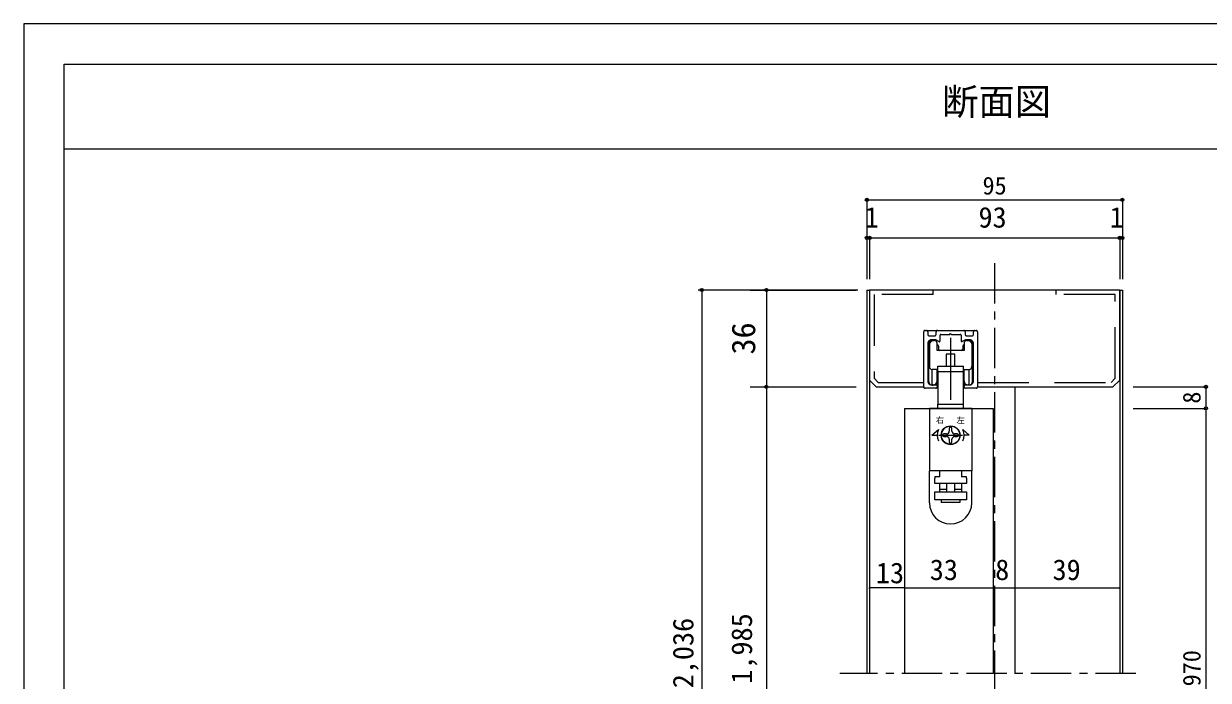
# Model space of a CAD drawing. Units: millimetres on the paper, enlarged 10 times, with parts at other scales. Extents: x -2000 to 2000, y -1385 to 1385.
# Drawn here: x -2000 to -532, y 571 to 1385 of the extents above; entities that cross this region are included whole.
import ezdxf
from ezdxf.enums import TextEntityAlignment as Align

# ---------------------------------------------------------------- set-up
doc = ezdxf.new("R2010")
doc.units = ezdxf.units.MM
doc.header["$LTSCALE"] = 10
doc.header["$PDMODE"] = 32
doc.header["$PDSIZE"] = 4
for name, pattern in [('CHAIN1', [8, 5, -1, 1, -1]), ('USER2', [9.525, 6.35, -3.175]), ('USER3', [31.75, 15.875, -3.175, 3.175, -3.175, 3.175, -3.175]), ('USER4', [50.8, 31.75, -6.35, 6.35, -6.35])]:
    doc.linetypes.add(name, pattern=pattern)
doc.layers.add('1-1_0', color=7, linetype='Continuous', lineweight=20)
doc.layers.add('2-0', color=7, linetype='Continuous', lineweight=20)
doc.styles.add('ＭＳ ゴシック', font='')
doc.styles.get('ＭＳ ゴシック').set_extended_font_data('MS Gothic')

msp = doc.modelspace()

# ---------------------------------------------------------------- linework, layer by layer
at = {"layer": '1-1_0'}
for p, q in [((-1950, 1335), (380, 1335)), ((-1950, 1230), (380, 1230))]:
    msp.add_line(p, q, dxfattribs=at)
msp.add_lwpolyline([(-2000, -1385), (2000, -1385), (2000, 1385), (-2000, 1385)], close=True, dxfattribs=at)
msp.add_lwpolyline([(380, -67.5), (-1950, -67.5), (-1950, 1335)], dxfattribs=at)
at = {"layer": '2-0', "color": 4, "lineweight": 9}
for p, q in [((-954.96, 1166.65), (-954.96, 1119.48)), ((-954.96, 1139.48), (-954.96, 1068.15)), ((-638.3, 1139.48), (-638.3, 1068.15)), ((-954.96, 1119.48), (-951.63, 1119.48)), ((-951.63, 1119.48), (-951.63, 1068.15)), ((-641.63, 1119.48), (-638.3, 1119.48)), ((-968.3, 1054.82), (-1163.88, 1054.82)), ((-966.34, 1054.82), (-1159.71, 1054.82)), ((-1159.71, 1054.82), (-1159.71, 71)), ((-1099.55, 1054.82), (-968.3, 1054.82)), ((-1079.55, 1054.82), (-1079.55, 934.82)), ((-1099.55, 934.82), (-968.3, 934.82)), ((-1079.55, 934.82), (-1079.55, 121)), ((-624.96, 908.15), (-534.82, 908.15)), ((-534.82, 908.15), (-534.82, 144.33)), ((-908.3, 685.49), (-951.63, 685.49)), ((-771.63, 685.49), (-641.63, 685.49))]:
    msp.add_line(p, q, dxfattribs=at)
at = {"layer": '2-0', "linetype": 'CHAIN1'}
for p, q in [((-796.63, 1088.15), (-796.63, 62.78)), ((-621.63, 579.33), (-988.3, 579.33))]:
    msp.add_line(p, q, dxfattribs=at)
at = {"layer": '2-0'}
for p, q in [((-954.96, 1054.82), (-954.96, 579.33)), ((-954.96, 1054.82), (-951.63, 1054.82)), ((-951.63, 1054.82), (-951.63, 579.33)), ((-872.74, 1049.26), (-872.74, 1054.82)), ((-720.52, 1049.26), (-720.52, 1054.82)), ((-641.63, 1054.82), (-641.63, 579.33)), ((-641.63, 1054.82), (-638.3, 1054.82)), ((-638.3, 1054.82), (-638.3, 579.33)), ((-884.55, 934.82), (-884.55, 1003.15)), ((-882.88, 1004.82), (-821.22, 1004.82)), ((-817.88, 1003.15), (-817.88, 934.82)), ((-878.55, 985.15), (-878.55, 940.48)), ((-877.55, 988.13), (-877.55, 959.82)), ((-874.71, 991.66), (-877.06, 989.31)), ((-873.53, 992.15), (-871.22, 992.15)), ((-867.88, 979.82), (-867.88, 988.82)), ((-866.22, 985.15), (-866.22, 981.48)), ((-836.22, 985.15), (-836.22, 981.48)), ((-834.55, 988.82), (-834.55, 979.82)), ((-831.22, 992.15), (-828.91, 992.15)), ((-827.73, 991.66), (-825.37, 989.3)), ((-824.88, 988.13), (-824.88, 959.82)), ((-823.88, 985.15), (-823.88, 940.48)), ((-834.55, 979.82), (-867.88, 979.82)), ((-856.55, 975.15), (-856.55, 960.49)), ((-845.88, 975.15), (-856.55, 975.15)), ((-845.88, 960.49), (-845.88, 975.15)), ((-867.88, 956.48), (-874.22, 956.48)), ((-835.36, 953.82), (-835.36, 960.49)), ((-834.55, 956.48), (-828.22, 956.48)), ((-867.07, 953.82), (-835.36, 953.82)), ((-867.07, 953.82), (-867.07, 913.48)), ((-835.36, 913.48), (-835.36, 953.82)), ((-951.63, 929.82), (-951.63, 737.44)), ((-943.3, 934.82), (-884.55, 934.82)), ((-869.16, 938.82), (-867.07, 938.82)), ((-835.36, 938.82), (-833.27, 938.82)), ((-817.88, 934.82), (-778.3, 934.82)), ((-788.3, 934.82), (-736.63, 934.82)), ((-771.63, 934.82), (-771.63, 579.33)), ((-736.63, 934.82), (-721.63, 934.82)), ((-641.63, 929.82), (-641.63, 737.44)), ((-835.36, 908.48), (-835.36, 913.48)), ((-908.3, 908.15), (-908.3, 579.33)), ((-908.3, 908.15), (-798.3, 908.15)), ((-867.07, 908.48), (-835.36, 908.48)), ((-864.52, 908.48), (-864.52, 908.15)), ((-837.86, 908.15), (-837.86, 908.48)), ((-798.3, 908.15), (-798.3, 579.33)), ((-877.55, 791.15), (-877.55, 830.48)), ((-824.88, 791.15), (-824.88, 830.48)), ((-908.3, 796.33), (-908.3, 737.44)), ((-908.3, 796.33), (-908.3, 737.44)), ((-798.3, 796.33), (-798.3, 737.44)), ((-798.3, 796.33), (-798.3, 737.44)), ((-771.63, 796.33), (-771.63, 737.44)), ((-771.63, 796.33), (-771.63, 737.44))]:
    msp.add_line(p, q, dxfattribs=at)
at = {"layer": '2-0', "linetype": 'USER2'}
for p, q in [((-872.74, 1049.26), (-946.07, 1049.26)), ((-941, 940.37), (-884.55, 940.37)), ((-817.88, 940.37), (-652.26, 940.37))]:
    msp.add_line(p, q, dxfattribs=at)
at = {"layer": '2-0', "color": 6, "linetype": 'USER3', "lineweight": 18}
for p, q in [((-882.88, 1004.82), (-881.22, 1004.82)), ((-879.55, 1003.15), (-879.55, 999.82)), ((-869.22, 999.82), (-869.22, 1003.15)), ((-864.22, 991.8), (-864.22, 998.82)), ((-838.22, 998.82), (-838.22, 991.8)), ((-833.22, 1003.15), (-833.22, 999.82)), ((-822.88, 999.82), (-822.88, 1003.15)), ((-821.22, 1004.82), (-819.55, 1004.82)), ((-879.55, 988.15), (-879.55, 942.15)), ((-877.88, 998.15), (-870.88, 998.15)), ((-831.55, 998.15), (-824.55, 998.15)), ((-822.88, 942.15), (-822.88, 988.15)), ((-869.55, 933.15), (-882.88, 933.15)), ((-874.55, 937.15), (-868.88, 937.15)), ((-867.88, 936.15), (-867.88, 934.82)), ((-834.55, 934.82), (-834.55, 936.15)), ((-833.55, 937.15), (-827.88, 937.15)), ((-819.55, 933.15), (-832.88, 933.15))]:
    msp.add_line(p, q, dxfattribs=at)
at = {"layer": '2-0', "lineweight": 18}
for p, q in [((-878.22, 941.15), (-878.22, 987.82)), ((-824.22, 941.15), (-824.22, 987.82)), ((-874.23, 937.15), (-874.21, 956.48)), ((-867.88, 942.15), (-867.88, 956.48)), ((-834.55, 942.15), (-834.55, 956.48)), ((-828.2, 937.15), (-828.22, 956.48)), ((-867.88, 952.82), (-867.07, 952.82)), ((-834.55, 952.82), (-835.36, 952.82)), ((-874.22, 937.15), (-872.88, 937.15)), ((-828.22, 937.15), (-829.55, 937.15)), ((-877.55, 908.15), (-877.55, 830.48)), ((-824.88, 908.15), (-877.55, 908.15)), ((-824.88, 908.15), (-824.88, 830.48)), ((-874.31, 874.82), (-866.34, 881.82)), ((-852.88, 883.15), (-852.88, 879.82)), ((-849.55, 879.82), (-849.55, 883.15)), ((-828.12, 874.82), (-836.09, 881.82)), ((-874.31, 874.82), (-867.88, 874.82)), ((-866.1, 874.82), (-836.33, 874.82)), ((-856.22, 876.48), (-859.55, 876.48)), ((-859.55, 873.15), (-856.22, 873.15)), ((-852.88, 869.82), (-852.88, 866.48)), ((-849.55, 866.48), (-849.55, 869.82)), ((-842.88, 876.48), (-846.22, 876.48)), ((-846.22, 873.15), (-842.88, 873.15)), ((-828.12, 874.82), (-834.55, 874.82)), ((-824.88, 830.48), (-877.55, 830.48)), ((-864.55, 823.15), (-870.88, 823.15)), ((-870.88, 823.15), (-870.88, 821.48)), ((-864.55, 823.15), (-864.55, 830.48)), ((-837.88, 830.48), (-837.88, 823.15)), ((-831.55, 823.15), (-837.88, 823.15)), ((-831.55, 821.48), (-831.55, 823.15)), ((-864.55, 808.15), (-864.55, 814.82)), ((-864.55, 808.15), (-856.22, 808.15)), ((-864.55, 804.82), (-864.55, 808.15)), ((-856.22, 814.82), (-856.22, 804.82)), ((-846.22, 814.82), (-846.22, 804.82)), ((-837.88, 814.82), (-837.88, 808.15)), ((-831.55, 821.48), (-831.55, 814.82)), ((-870.88, 794.82), (-870.88, 804.82)), ((-870.88, 804.82), (-831.55, 804.82)), ((-862.88, 794.82), (-862.88, 791.48))]:
    msp.add_line(p, q, dxfattribs=at)
at = {"layer": '2-0', "color": 3, "linetype": 'USER4', "lineweight": 18}
msp.add_line((-851.22, 995.55), (-851.22, 918.88), dxfattribs=at)
at = {"layer": '2-0', "color": 2, "lineweight": 18}
msp.add_line((-873.56, 937.95), (-873.56, 936.01), dxfattribs=at)
at = {"layer": '2-0', "color": 4, "lineweight": 9}
for points in [[(-954.96, 1166.65), (-638.3, 1166.65), (-638.3, 1119.48)], [(-951.63, 1119.48), (-641.63, 1119.48), (-641.63, 1068.15)], [(-624.96, 934.82), (-534.82, 934.82), (-534.82, 908.15)], [(-908.3, 685.49), (-798.3, 685.49), (-771.63, 685.49)]]:
    msp.add_lwpolyline(points, dxfattribs=at)
at = {"layer": '2-0'}
for points in [[(-734.96, 1054.82), (-951.63, 1054.82), (-951.63, 943.15), (-943.3, 934.82)], [(-721.63, 934.82), (-649.96, 934.82), (-641.63, 943.15), (-641.63, 1054.82), (-734.96, 1054.82)], [(-867.07, 953.82), (-867.07, 960.49), (-835.36, 960.49)], [(-867.07, 908.48), (-867.07, 913.48), (-835.36, 913.48)]]:
    msp.add_lwpolyline(points, dxfattribs=at)
at = {"layer": '2-0', "linetype": 'USER2'}
for points in [[(-946.07, 1049.26), (-946.07, 945.45), (-941, 940.37)], [(-652.26, 940.37), (-647.19, 945.45), (-647.19, 1049.26), (-720.52, 1049.26)]]:
    msp.add_lwpolyline(points, dxfattribs=at)
at = {"layer": '2-0', "color": 6, "linetype": 'USER3', "lineweight": 18}
for points in [[(-867.55, 1004.82), (-851.22, 1004.82), (-834.88, 1004.82)], [(-863.22, 999.82), (-852.22, 999.82), (-851.22, 1000.82), (-850.22, 999.82), (-839.22, 999.82)], [(-865.72, 990.94), (-869.55, 993.15), (-874.55, 993.15)], [(-827.88, 993.15), (-832.88, 993.15), (-836.72, 990.94)]]:
    msp.add_lwpolyline(points, dxfattribs=at)
at = {"layer": '2-0', "lineweight": 18}
for points in [[(-831.55, 814.82), (-870.88, 814.82), (-870.88, 821.48)], [(-846.22, 808.15), (-837.88, 808.15), (-837.88, 804.82)], [(-831.55, 804.82), (-831.55, 794.82), (-870.88, 794.82)], [(-839.55, 794.82), (-839.55, 791.48), (-862.88, 791.48)]]:
    msp.add_lwpolyline(points, dxfattribs=at)
for radius in [11.67, 11.33]:
    msp.add_circle((-851.22, 874.82), radius, dxfattribs=at)
at = {"layer": '2-0', "color": 6, "linetype": 'USER3', "lineweight": 18}
for centre, radius, start, end in [((-882.88, 1003.15), 1.67, 90, 180), ((-881.22, 1003.15), 1.67, 360, 90), ((-877.88, 999.82), 1.67, 180, 270), ((-870.88, 999.82), 1.67, 270, 0), ((-867.55, 1003.15), 1.67, 90, 180), ((-863.22, 998.82), 1, 90, 180), ((-839.22, 998.82), 1, 0, 90), ((-834.88, 1003.15), 1.67, 360, 90), ((-831.55, 999.82), 1.67, 180, 270), ((-824.55, 999.82), 1.67, 270, 0), ((-821.22, 1003.15), 1.67, 90, 180), ((-819.55, 1003.15), 1.67, 360, 90), ((-874.55, 988.15), 5, 90, 180), ((-865.22, 991.8), 1, 240, 0), ((-837.22, 991.8), 1, 180, 300), ((-827.88, 988.15), 5, 0, 90), ((-874.55, 942.15), 5, 180, 270), ((-827.88, 942.15), 5, 270, 0), ((-882.88, 934.82), 1.67, 180, 270), ((-869.55, 934.82), 1.67, 270, 0), ((-868.88, 936.15), 1, 360, 90), ((-833.55, 936.15), 1, 90, 180), ((-832.88, 934.82), 1.67, 180, 270), ((-819.55, 934.82), 1.67, 270, 0)]:
    msp.add_arc(centre, radius, start, end, dxfattribs=at)
at = {"layer": '2-0'}
for centre, radius, start, end in [((-876.88, 985.15), 1.67, 143.10953, 180), ((-875.88, 988.13), 1.67, 135, 180), ((-873.53, 990.48), 1.67, 90, 135), ((-871.22, 988.82), 3.33, 360, 90), ((-867.88, 985.15), 1.67, 360, 90), ((-834.55, 985.15), 1.67, 90, 180), ((-831.22, 988.82), 3.33, 90, 180), ((-828.91, 990.48), 1.67, 45, 90), ((-826.55, 988.13), 1.67, 0, 45), ((-825.55, 985.15), 1.67, 0, 36.78801), ((-864.55, 981.48), 1.67, 180, 270), ((-837.88, 981.48), 1.67, 270, 0), ((-874.22, 959.82), 3.33, 180, 270), ((-867.88, 953.15), 3.33, 75.95044, 90), ((-834.55, 953.15), 3.33, 90, 104.0179), ((-828.22, 959.82), 3.33, 270, 360), ((-876.88, 940.48), 1.67, 180, 245.90184), ((-825.55, 940.48), 1.67, 294.19339, 360), ((-851.22, 791.15), 26.33, 180, 0), ((-951.63, 685.49), 0.521, 0, 180), ((-951.63, 685.49), 0.521, 180, 0), ((-908.3, 685.49), 0.521, 0, 180), ((-908.3, 685.49), 0.521, 180, 0), ((-908.3, 685.49), 0.521, 180, 0), ((-798.3, 685.49), 0.521, 0, 180), ((-798.3, 685.49), 0.521, 0, 180), ((-798.3, 685.49), 0.521, 180, 0), ((-798.3, 685.49), 0.521, 180, 0), ((-771.63, 685.49), 0.521, 0, 180), ((-771.63, 685.49), 0.521, 180, 0), ((-771.63, 685.49), 0.521, 180, 0), ((-641.63, 685.49), 0.521, 0, 180)]:
    msp.add_arc(centre, radius, start, end, dxfattribs=at)
at = {"layer": '2-0', "lineweight": 18}
for centre, radius, start, end in [((-874.22, 987.82), 4, 94.64843, 180), ((-828.22, 987.82), 4, 0, 85.35157), ((-874.22, 941.15), 4, 180, 270), ((-872.88, 942.15), 5, 270, 0), ((-829.55, 942.15), 5, 180, 270), ((-828.22, 941.15), 4, 270, 0), ((-851.22, 874.82), 16.67, 155.16542, 204.83459), ((-851.22, 883.15), 1.67, 90, 180), ((-851.22, 883.15), 1.67, 0, 90), ((-851.22, 874.82), 16.67, 335.16541, 24.83458), ((-859.55, 874.82), 1.67, 90, 180), ((-859.55, 874.82), 1.67, 180, 270), ((-856.22, 879.82), 3.33, 270, 0), ((-856.22, 869.82), 3.33, 0, 90), ((-851.22, 866.48), 1.67, 180, 270), ((-851.22, 866.48), 1.67, 270, 0), ((-846.22, 879.82), 3.33, 180, 270), ((-846.22, 869.82), 3.33, 90, 180), ((-842.88, 874.82), 1.67, 0, 90), ((-842.88, 874.82), 1.67, 270, 0)]:
    msp.add_arc(centre, radius, start, end, dxfattribs=at)
at = {"layer": '2-0', "color": 4, "lineweight": 9}
for centre, start, end in [((-908.3, 685.49), 0, 180), ((-771.63, 685.49), 0, 180), ((-641.63, 685.49), 180, 0)]:
    msp.add_arc(centre, 0.521, start, end, dxfattribs=at)
at = {"layer": '2-0', "color": 4}
for p in [(-954.96, 1166.65), (-638.3, 1166.65), (-954.96, 1119.48), (-951.63, 1119.48), (-641.63, 1119.48), (-638.3, 1119.48), (-1159.71, 1054.82), (-1079.55, 1054.82), (-1079.55, 934.82), (-534.82, 934.82), (-534.82, 908.15)]:
    msp.add_point(p, dxfattribs=at)

# ---------------------------------------------------------------- texts
at = {"layer": '1-1_0', "style": 'ＭＳ ゴシック'}
msp.add_text('断面図', height=32.99, dxfattribs=at).set_placement((-861.74, 1261.98), align=Align.BOTTOM_LEFT)
at = {"layer": '2-0', "style": 'ＭＳ ゴシック'}
for s, height, p in [('95', 21.99, (-811.63, 1166.65)), ('1', 25.66, (-957.7, 1124.48)), ('93', 25.66, (-816.63, 1124.48)), ('1', 25.66, (-653.98, 1124.48)), ('右', 7.33, (-869.45, 887.69)), ('左', 7.33, (-843.86, 887.48)), ('33', 25.66, (-877.02, 687.58)), ('8', 25.66, (-795.94, 687.58)), ('39', 25.66, (-724.84, 687.58)), ('13', 25.66, (-943.77, 683.61))]:
    msp.add_text(s, height=height, dxfattribs=at).set_placement(p, align=Align.BOTTOM_LEFT)
for s, height, p in [('36', 29.33, (-1084.55, 974.82)), ('8', 21.99, (-534.82, 913.98)), ('枠外H:2,036', 25.66, (-1162.21, 456.24)), ('枠内IH:1,985', 25.66, (-1089.6, 444.45)), ('DH:1,970', 21.99, (-534.82, 488.74))]:
    msp.add_text(s, height=height, rotation=90, dxfattribs=at).set_placement(p, align=Align.BOTTOM_LEFT)

doc.saveas('drawing.dxf')
